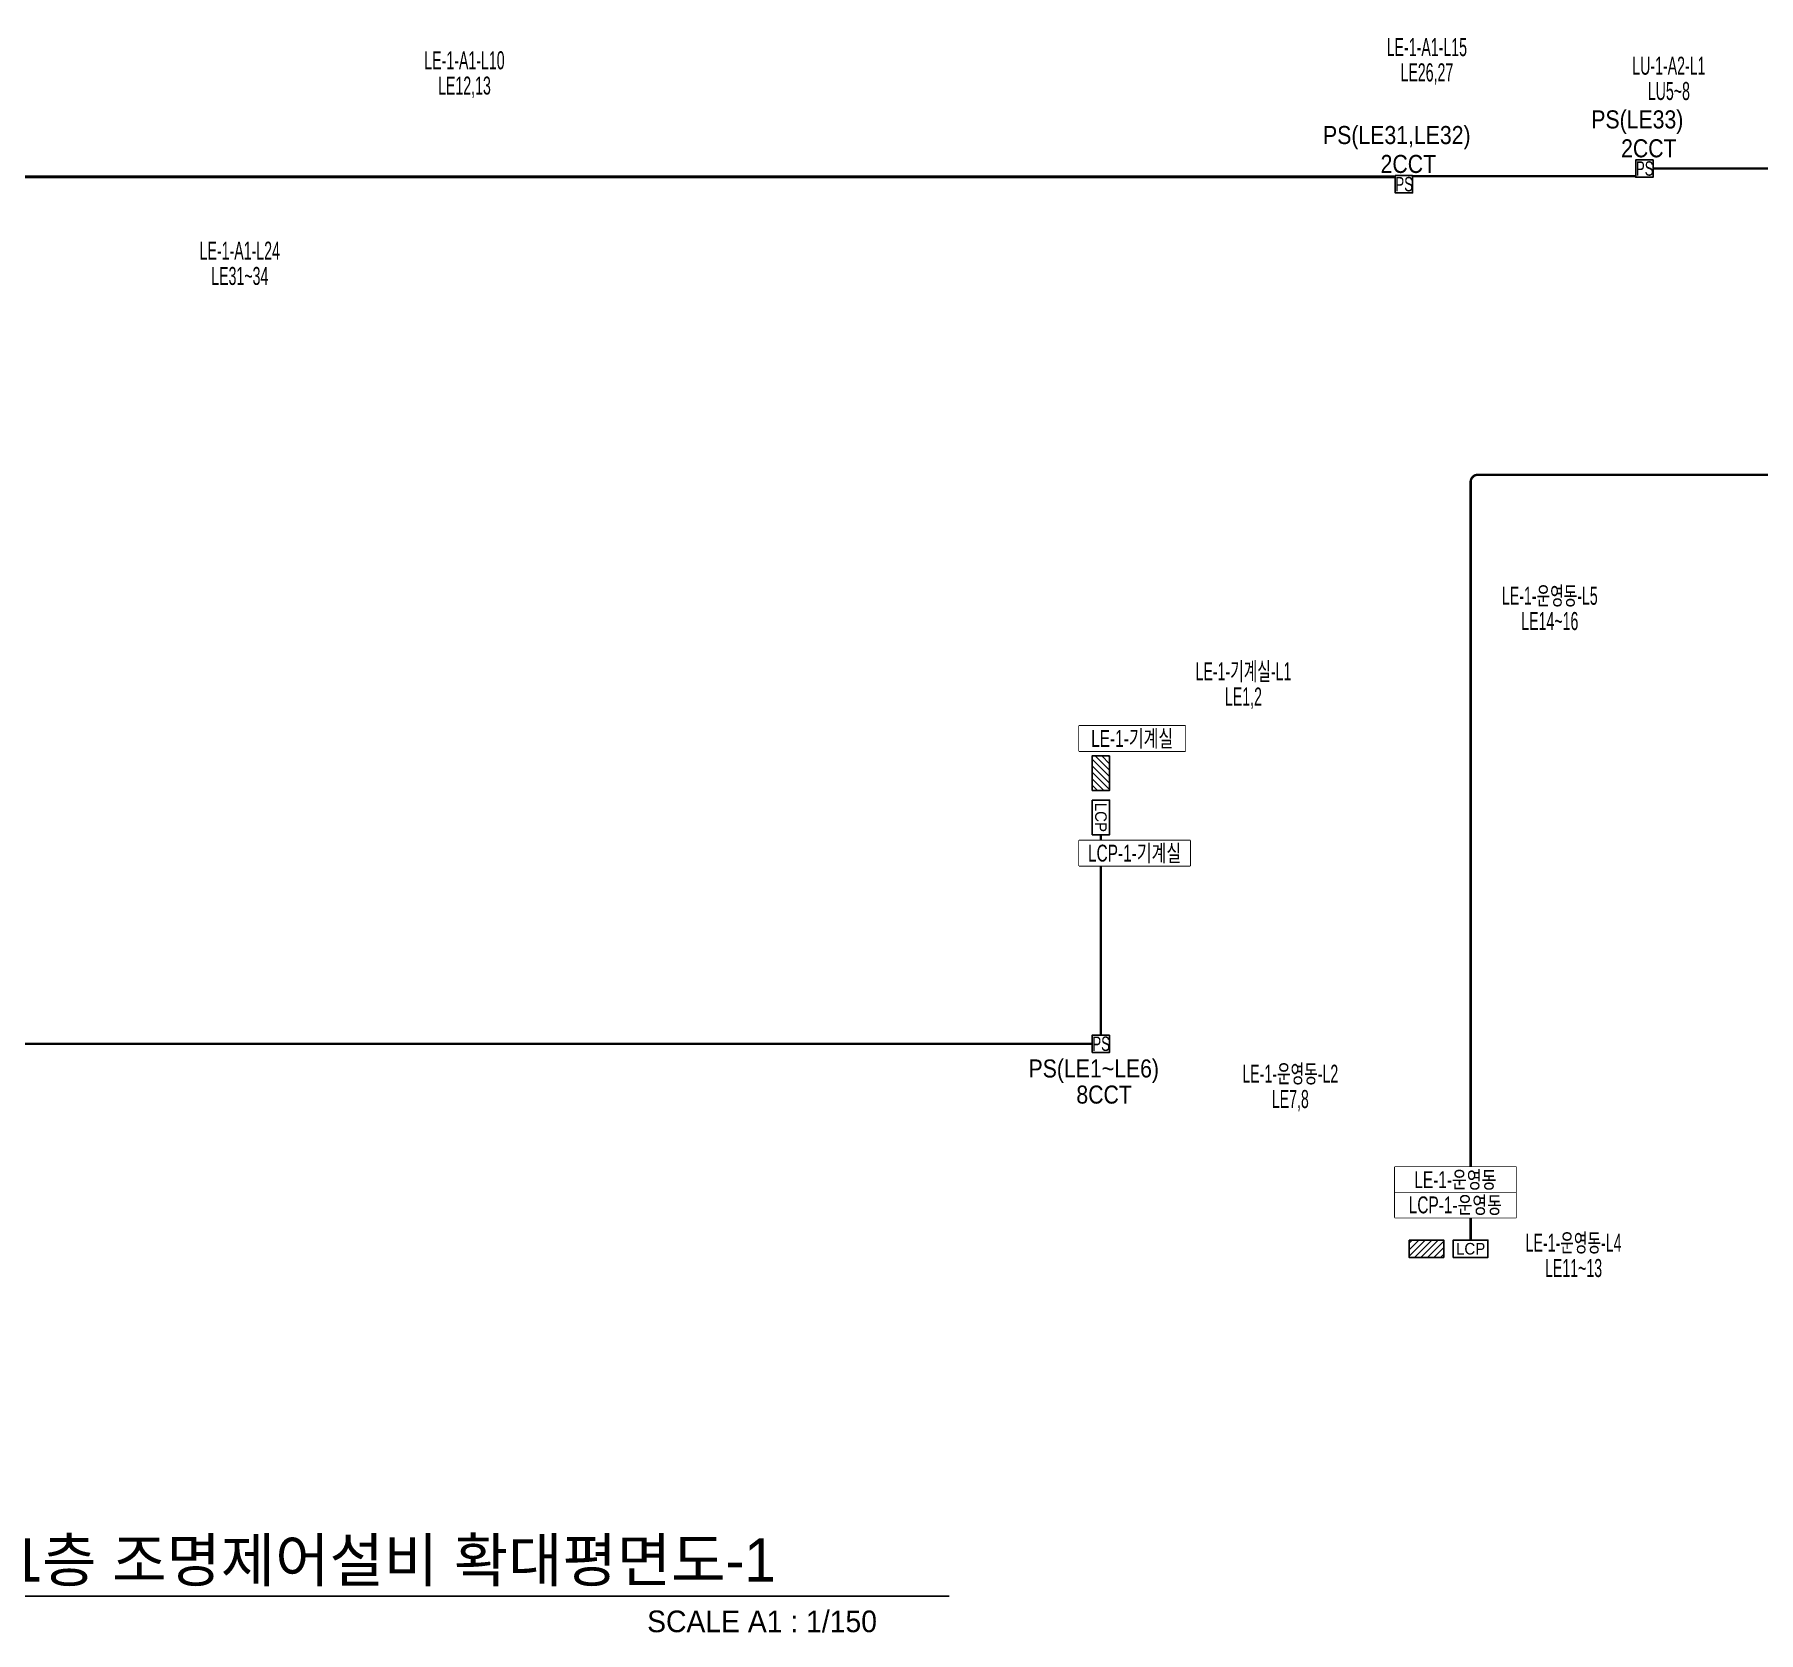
# Model space of a CAD drawing. Header units: millimetres. Extents: x 39625 to 501091, y -351975 to 836145.
# Drawn here: x 301800 to 337640, y -351606 to -318394 of the extents above; entities that cross this region are included whole.
import ezdxf
from ezdxf.enums import TextEntityAlignment as Align

# ---------------------------------------------------------------- set-up
doc = ezdxf.new("R2010")
doc.units = ezdxf.units.MM
doc.header["$LTSCALE"] = 150
doc.set_wipeout_variables(frame=1)
doc.linetypes.add('HIDDEN', pattern=[9.525, 6.35, -3.175])
for name, color, linetype in [('------01 Distribution Panel', 3, 'Continuous'), ('------02 Etc Panel', 3, 'Continuous'), ('------04 Lighting Switch', 2, 'Continuous'), ('-----30 Text', 2, 'Continuous'), ('-----41 Drawing Title', 2, 'Continuous')]:
    doc.layers.add(name, color=color, linetype=linetype)
doc.styles.add('ELEC', font='Dotum.ttf')

# ---------------------------------------------------------------- blocks, each defined once
blk = doc.blocks.new('ps')
blk.add_lwpolyline([(-79296, 80452), (-79751, 80452), (-79751, 79997), (-79296, 79997)], close=True)
at = {"style": 'ELEC', "width": 0.7}
blk.add_text('PS', height=379.2, dxfattribs=at).set_placement((-79517, 80226), align=Align.MIDDLE_CENTER)
blk = doc.blocks.new('A07')
blk.add_lwpolyline([(-300, 0), (-300, 300), (300, 300), (300, 0)], close=True)
at = {"style": 'ELEC'}
blk.add_text('LCP', height=200, dxfattribs=at).set_placement((0, 150), align=Align.MIDDLE)
blk = doc.blocks.new('A02')
h = blk.add_hatch()
h.set_pattern_fill('ANSI31', color=256, scale=25, style=0)
h.set_pattern_definition([(45, (-2000, -19200), (-56.1266, 56.1266), [])])
h.paths.add_polyline_path([(-300, 300), (-300, 0), (300, 0), (300, 300)])
blk.add_lwpolyline([(300, 0), (-300, 0), (-300, 300), (300, 300)], close=True)

msp = doc.modelspace()

# ---------------------------------------------------------------- linework, layer by layer
at = {"layer": '------01 Distribution Panel', "color": 1, "elevation": 0}
for points in [[(323517, -333288), (325722, -333288), (325722, -332763), (323517, -332763)], [(323517, -335671), (325822, -335671), (325822, -335146), (323517, -335146)], [(330080, -342982), (332596, -342982), (332596, -342457), (330080, -342457)]]:
    msp.add_lwpolyline(points, close=True, dxfattribs=at)
at = {"layer": '-----41 Drawing Title', "color": 7}
msp.add_line((320814, -350850), (298086, -350850), dxfattribs=at)
at = {"color": 30, "linetype": 'HIDDEN', "lineweight": -3, "ltscale": 0.2, "const_width": 50, "elevation": 0}
for points in [[(335450, -321180), (341920, -321180, 0.414214), (342070, -321030), (342070, -320400)], [(331656, -343450), (331656, -327695, -0.414214), (331806, -327545), (343807, -327545)], [(284613, -330257), (284613, -339220, 0.414214), (284763, -339370), (323790, -339370)]]:
    msp.add_lwpolyline(points, format="xyb", dxfattribs=at)
for points in [[(330090, -321346), (283810, -321346)], [(330090, -321361), (283810, -321361)], [(335090, -321336), (330450, -321336)], [(323970, -339190), (323970, -335025)]]:
    msp.add_lwpolyline(points, dxfattribs=at)

# ---------------------------------------------------------------- block references
at = {"layer": '------01 Distribution Panel', "xscale": 1.2, "yscale": 1.2, "zscale": 1.2}
for p, rotation in [((324150, -333745), 89.99999999999999), ((330736, -343450), 180)]:
    msp.add_blockref('A02', p, dxfattribs=dict(at, rotation=rotation))
at = {"layer": '------02 Etc Panel', "xscale": 1.2, "yscale": 1.2, "zscale": 1.2, "rotation": 270}
msp.add_blockref('A07', (323790, -334665), dxfattribs=at)
at = {"layer": '------02 Etc Panel', "xscale": 1.2, "yscale": 1.2, "zscale": 1.2}
msp.add_blockref('A07', (331656, -343810), dxfattribs=at)
at = {"layer": '------04 Lighting Switch', "xscale": 0.790589613177827, "yscale": 0.790589613177827, "zscale": 0.790589613177827}
for p in [(398140, -384605), (393140, -384930), (386840, -402795)]:
    msp.add_blockref('ps', p, dxfattribs=at)

# ---------------------------------------------------------------- texts
at = {"layer": '-----30 Text', "style": 'ELEC', "width": 0.9}
for s, p in [('PS(LE31,LE32)', (330121, -320530, 0)), ('2CCT', (335360, -320759, 0)), ('2CCT', (330360, -321084, 0)), ('PS(LE1~LE6)', (323821, -339930, 0)), ('8CCT', (324036, -340426))]:
    msp.add_text(s, height=375, dxfattribs=at).set_placement(p, align=Align.MIDDLE)
at = {"layer": '-----41 Drawing Title', "color": 2, "style": 'ELEC'}
msp.add_text('지상1층 조명제어설비 확대평면도-1', height=900, dxfattribs=at).set_placement((299045, -350550))
at = {"layer": '-----41 Drawing Title', "style": 'ELEC'}
msp.add_text('SCALE A1 : 1/150', height=450, dxfattribs=at).set_placement((319314, -351600), align=Align.RIGHT)

# ---------------------------------------------------------------- wipeouts: each hides what was drawn before it
at = {"color": 1}
for points in [[(329618, -318919), (331873, -318919), (331873, -318394), (329618, -318394)], [(309612, -319193), (311867, -319193), (311867, -318668), (309612, -318668)], [(334649, -319306), (336904, -319306), (336904, -318781), (334649, -318781)], [(304940, -323149), (307195, -323149), (307195, -322624), (304940, -322624)], [(325405, -331890), (328460, -331890), (328460, -331365), (325405, -331365)], [(326479, -340256), (329334, -340256), (329334, -339731), (326479, -339731)]]:
    msp.add_wipeout(points, dxfattribs=at)

# ---------------------------------------------------------------- next in the draw order: wipeouts: each hides what was drawn before it
for points in [[(323517, -333288), (325722, -333288), (325722, -332763), (323517, -332763)], [(323517, -335671), (325822, -335671), (325822, -335146), (323517, -335146)], [(330080, -342982), (332596, -342982), (332596, -342457), (330080, -342457)]]:
    msp.add_wipeout(points, dxfattribs=at).dxf.layer = '------01 Distribution Panel'
for points in [[(329618, -319444), (331873, -319444), (331873, -318919), (329618, -318919)], [(309612, -319718), (311867, -319718), (311867, -319193), (309612, -319193)], [(334649, -319831), (336904, -319831), (336904, -319306), (334649, -319306)], [(304940, -323674), (307195, -323674), (307195, -323149), (304940, -323149)], [(331875, -330322), (334730, -330322), (334730, -329797), (331875, -329797)], [(325405, -332415), (328460, -332415), (328460, -331890), (325405, -331890)], [(326479, -340781), (329334, -340781), (329334, -340256), (326479, -340256)], [(332369, -343768), (335223, -343768), (335223, -343243), (332369, -343243)]]:
    msp.add_wipeout(points, dxfattribs=at)

# ---------------------------------------------------------------- next in the draw order: linework, layer by layer
at = {"layer": '------01 Distribution Panel', "color": 1, "elevation": 0}
msp.add_lwpolyline([(330080, -342457), (332596, -342457), (332596, -341932), (330080, -341932)], close=True, dxfattribs=at)

# ---------------------------------------------------------------- next in the draw order: texts
at = {"layer": '------01 Distribution Panel', "style": 'ELEC', "width": 0.7}
for s, p in [('LE-1-기계실', (324620, -333025)), ('LCP-1-기계실', (324670, -335408))]:
    msp.add_text(s, height=350, dxfattribs=at).set_placement(p, align=Align.MIDDLE_CENTER)
at = {"layer": '-----30 Text', "style": 'ELEC', "width": 0.9}
msp.add_text('PS(LE33)', height=375, dxfattribs=at).set_placement((335121, -320205, 0), align=Align.MIDDLE)
at = {"style": 'ELEC', "width": 0.6}
for s, p in [('LE-1-A1-L15', (330746, -318656)), ('LE-1-A1-L10', (310739, -318930)), ('LU-1-A2-L1', (335777, -319043)), ('LE12,13', (310739, -319455)), ('LE26,27', (330746, -319181)), ('LU5~8', (335777, -319568)), ('LE-1-A1-L24', (306068, -322886)), ('LE31~34', (306068, -323411)), ('LE-1-기계실-L1', (326933, -331628)), ('LE1,2', (326933, -332153)), ('LE-1-운영동-L2', (327907, -339993)), ('LE7,8', (327907, -340518))]:
    msp.add_text(s, height=375, dxfattribs=at).set_placement(p, align=Align.MIDDLE_CENTER)

# ---------------------------------------------------------------- next in the draw order: wipeouts: each hides what was drawn before it
at = {"color": 1}
for points in [[(331875, -330847), (334730, -330847), (334730, -330322), (331875, -330322)], [(332369, -344293), (335223, -344293), (335223, -343768), (332369, -343768)]]:
    msp.add_wipeout(points, dxfattribs=at)

# ---------------------------------------------------------------- next in the draw order: texts
at = {"style": 'ELEC', "width": 0.6}
for s, p in [('LE-1-운영동-L5', (333302, -330059)), ('LE14~16', (333302, -330584)), ('LE-1-운영동-L4', (333796, -343506)), ('LE11~13', (333796, -344031))]:
    msp.add_text(s, height=375, dxfattribs=at).set_placement(p, align=Align.MIDDLE_CENTER)

# ---------------------------------------------------------------- next in the draw order: wipeouts: each hides what was drawn before it
at = {"color": 1}
msp.add_wipeout([(330080, -342457), (332596, -342457), (332596, -341932), (330080, -341932)], dxfattribs=at).dxf.layer = '------01 Distribution Panel'

# ---------------------------------------------------------------- next in the draw order: texts
at = {"layer": '------01 Distribution Panel', "style": 'ELEC', "width": 0.7}
for s, p in [('LE-1-운영동', (331338, -342194)), ('LCP-1-운영동', (331338, -342719))]:
    msp.add_text(s, height=350, dxfattribs=at).set_placement(p, align=Align.MIDDLE_CENTER)

doc.saveas('drawing.dxf')
